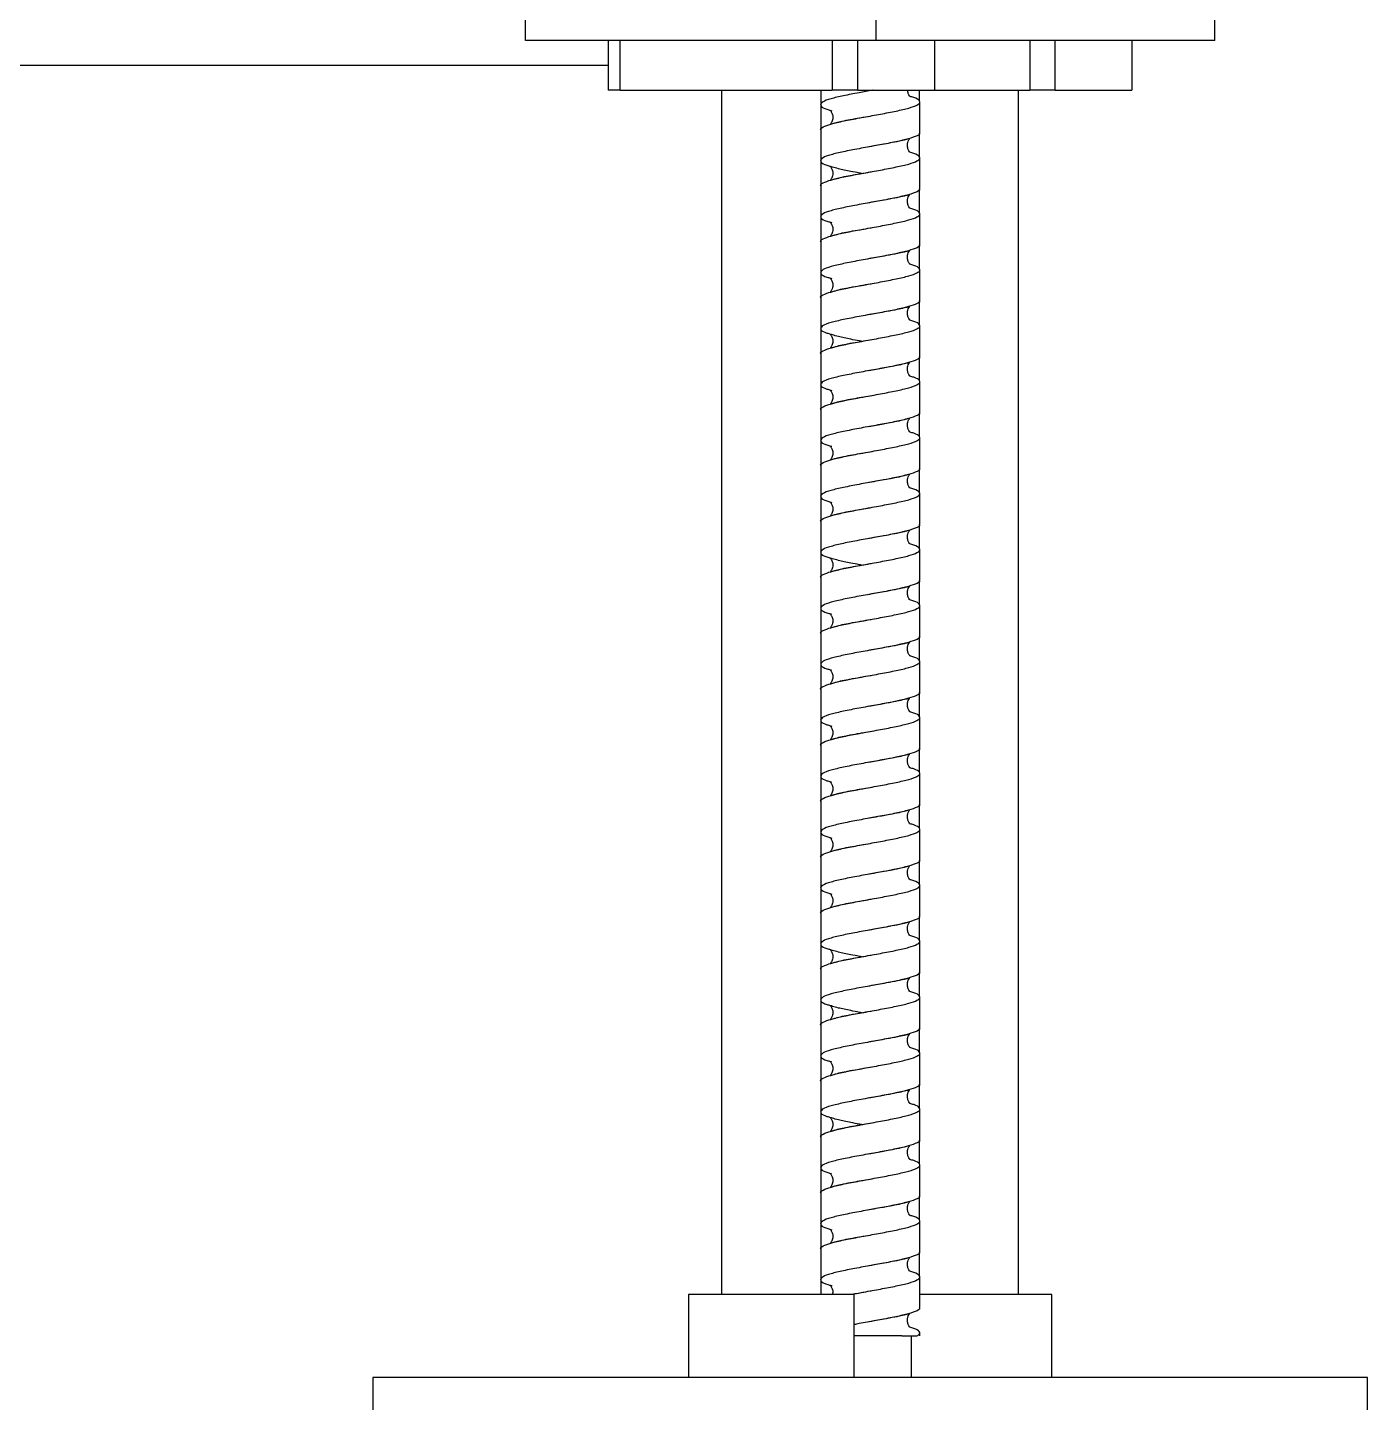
# Model space of a CAD drawing. Header units: millimetres. Extents: x 0 to 420, y 0 to 297.
# Drawn here: x 75.18 to 91.34, y 155.67 to 172.26 of the extents above; entities that cross this region are included whole.
import ezdxf

# ---------------------------------------------------------------- set-up
doc = ezdxf.new("R2010")
doc.units = ezdxf.units.MM

msp = doc.modelspace()

# ---------------------------------------------------------------- linework, layer by layer
at = {"color": 7, "linetype": 'Continuous', "lineweight": 25}
for p, q in [((81.182, 172.1), (81.182, 175.1)), ((85.414, 172.1), (85.414, 175.1)), ((89.498, 172.1), (89.498, 175.1)), ((85.414, 172.1), (81.182, 172.1)), ((82.182, 172.1), (82.182, 171.5)), ((82.325, 171.5), (82.325, 172.1)), ((84.883, 172.1), (84.883, 171.5)), ((85.19, 171.5), (85.19, 172.1)), ((89.498, 172.1), (85.414, 172.1)), ((86.116, 172.1), (86.116, 171.5)), ((87.266, 172.1), (87.266, 171.5)), ((87.573, 171.5), (87.573, 172.1)), ((88.499, 172.1), (88.499, 171.5)), ((82.182, 171.8), (71.413, 171.8)), ((82.325, 171.5), (82.182, 171.5)), ((82.325, 171.5), (84.883, 171.5)), ((83.549, 171.5), (83.549, 156.971)), ((84.749, 156.971), (84.749, 171.5)), ((85.19, 171.5), (84.883, 171.5)), ((85.19, 171.5), (86.116, 171.5)), ((85.381, 171.501), (85.325, 171.491)), ((85.932, 171.5), (85.932, 171.376)), ((86.116, 171.5), (87.266, 171.5)), ((87.132, 156.971), (87.132, 171.5)), ((87.573, 171.5), (87.266, 171.5)), ((87.573, 171.5), (88.499, 171.5)), ((85.94, 170.988), (85.94, 171.358)), ((85.932, 170.982), (85.932, 170.701)), ((85.94, 170.313), (85.94, 170.683)), ((85.932, 170.307), (85.932, 170.026)), ((85.94, 169.638), (85.94, 170.008)), ((85.932, 169.632), (85.932, 169.351)), ((85.94, 168.963), (85.94, 169.333)), ((85.932, 168.957), (85.932, 168.676)), ((85.94, 168.288), (85.94, 168.658)), ((85.932, 168.282), (85.932, 168.001)), ((85.94, 167.613), (85.94, 167.983)), ((85.932, 167.607), (85.932, 167.326)), ((85.94, 166.938), (85.94, 167.308)), ((85.932, 166.932), (85.932, 166.651)), ((85.94, 166.263), (85.94, 166.633)), ((85.932, 166.257), (85.932, 165.976)), ((85.94, 165.588), (85.94, 165.958)), ((85.932, 165.582), (85.932, 165.301)), ((85.94, 164.913), (85.94, 165.283)), ((85.932, 164.907), (85.932, 164.626)), ((85.94, 164.238), (85.94, 164.608)), ((85.932, 164.232), (85.932, 163.951)), ((85.94, 163.563), (85.94, 163.933)), ((85.932, 163.557), (85.932, 163.276)), ((85.94, 162.888), (85.94, 163.258)), ((85.932, 162.882), (85.932, 162.601)), ((85.94, 162.213), (85.94, 162.583)), ((85.932, 162.207), (85.932, 161.926)), ((85.94, 161.538), (85.94, 161.908)), ((85.932, 161.532), (85.932, 161.251)), ((85.94, 160.863), (85.94, 161.233)), ((85.932, 160.857), (85.932, 160.576)), ((85.94, 160.188), (85.94, 160.558)), ((85.932, 160.182), (85.932, 159.901)), ((85.94, 159.513), (85.94, 159.883)), ((85.932, 159.507), (85.932, 159.226)), ((85.94, 158.838), (85.94, 159.208)), ((85.932, 158.832), (85.932, 158.551)), ((85.94, 158.163), (85.94, 158.533)), ((85.932, 158.157), (85.932, 157.876)), ((85.94, 157.488), (85.94, 157.858)), ((85.932, 157.482), (85.932, 157.201)), ((85.94, 156.813), (85.94, 157.183)), ((83.149, 156.971), (83.149, 155.971)), ((83.809, 156.971), (83.149, 156.971)), ((85.149, 156.971), (83.809, 156.971)), ((85.149, 155.971), (85.149, 156.971)), ((86.191, 156.971), (85.94, 156.971)), ((87.532, 156.971), (86.191, 156.971)), ((87.532, 155.971), (87.532, 156.971)), ((85.723, 156.471), (85.149, 156.471)), ((85.84, 155.971), (85.84, 156.471)), ((85.94, 156.471), (85.94, 156.508)), ((79.34, 155.971), (79.34, 154.471)), ((91.34, 155.971), (79.34, 155.971)), ((91.34, 154.471), (91.34, 155.971))]:
    msp.add_line(p, q, dxfattribs=at)
for points, knots in [([(84.747, 171.021), (84.745, 171.024), (84.735, 171.039), (84.786, 171.066), (84.897, 171.102), (85.064, 171.139), (85.261, 171.175), (85.468, 171.212), (85.66, 171.249), (85.815, 171.285), (85.908, 171.318), (85.945, 171.349), (85.937, 171.378), (85.897, 171.404), (85.835, 171.421), (85.819, 171.426)], [0, 0, 0, 0, 0.0214385, 0.1117001, 0.201765, 0.2918123, 0.3820224, 0.4723132, 0.5623935, 0.652042, 0.7418365, 0.8089415, 0.8757656, 0.9660674, 1, 1, 1, 1]), ([(85.371, 171.5), (85.316, 171.49), (85.192, 171.468), (85.013, 171.433), (84.86, 171.397), (84.759, 171.361), (84.747, 171.337), (84.742, 171.325)], [0, 0, 0, 0, 0.169935, 0.379767, 0.589195, 0.798635, 1, 1, 1, 1]), ([(85.818, 171.427), (85.819, 171.427), (85.82, 171.427), (85.814, 171.434), (85.799, 171.456), (85.794, 171.486), (85.791, 171.5)], [0, 0, 0, 0, 0.0702732, 0.265872, 0.6520467, 1, 1, 1, 1]), ([(84.749, 171.308), (84.749, 171.307), (84.756, 171.295), (84.787, 171.278), (84.848, 171.262), (84.863, 171.257)], [0, 0, 0, 0, 0.0181773, 0.7450594, 1, 1, 1, 1]), ([(84.883, 171.249), (84.875, 171.252), (84.863, 171.255), (84.862, 171.254), (84.869, 171.245), (84.886, 171.216), (84.894, 171.169), (84.884, 171.127), (84.871, 171.104), (84.862, 171.092), (84.858, 171.087), (84.877, 171.094), (84.928, 171.11), (85.003, 171.128), (85.101, 171.147), (85.219, 171.168), (85.307, 171.183), (85.352, 171.191)], [0, 0, 0, 0, 0.068954, 0.098636, 0.126645, 0.180747, 0.236415, 0.298036, 0.321809, 0.343823, 0.398902, 0.471957, 0.564175, 0.664957, 0.770432, 0.882322, 1, 1, 1, 1]), ([(85.933, 170.988), (85.935, 170.985), (85.945, 170.969), (85.892, 170.941), (85.778, 170.905), (85.609, 170.868), (85.411, 170.832), (85.204, 170.795), (85.013, 170.758), (84.86, 170.722), (84.759, 170.686), (84.747, 170.662), (84.742, 170.65)], [0, 0, 0, 0, 0.029902, 0.138345, 0.246659, 0.354792, 0.462959, 0.571373, 0.679726, 0.787869, 0.89602, 1, 1, 1, 1]), ([(85.818, 170.752), (85.819, 170.752), (85.82, 170.752), (85.814, 170.759), (85.799, 170.782), (85.788, 170.825), (85.792, 170.868), (85.805, 170.897), (85.814, 170.91), (85.818, 170.916), (85.816, 170.916), (85.791, 170.909), (85.733, 170.893), (85.637, 170.873), (85.498, 170.847), (85.385, 170.827), (85.325, 170.816)], [0, 0, 0, 0, 0.011691, 0.04423, 0.108474, 0.169441, 0.225605, 0.269585, 0.285689, 0.306244, 0.364854, 0.44928, 0.558771, 0.685747, 0.832769, 1, 1, 1, 1]), ([(84.747, 170.346), (84.745, 170.349), (84.735, 170.364), (84.786, 170.391), (84.897, 170.427), (85.064, 170.464), (85.261, 170.5), (85.468, 170.537), (85.66, 170.574), (85.815, 170.61), (85.908, 170.643), (85.945, 170.674), (85.937, 170.703), (85.897, 170.729), (85.835, 170.746), (85.819, 170.751)], [0, 0, 0, 0, 0.021438, 0.1117, 0.201765, 0.291812, 0.382022, 0.472313, 0.562393, 0.652042, 0.741836, 0.808942, 0.875766, 0.966067, 1, 1, 1, 1]), ([(84.749, 170.633), (84.749, 170.632), (84.756, 170.62), (84.787, 170.603), (84.848, 170.587), (84.863, 170.582)], [0, 0, 0, 0, 0.018177, 0.745059, 1, 1, 1, 1]), ([(85.238, 170.496), (85.23, 170.497), (85.184, 170.506), (85.082, 170.525), (84.963, 170.551), (84.888, 170.572), (84.864, 170.58), (84.862, 170.579), (84.869, 170.57), (84.886, 170.541), (84.894, 170.494), (84.884, 170.452), (84.871, 170.429), (84.862, 170.417), (84.858, 170.412), (84.877, 170.419), (84.928, 170.435), (85.003, 170.453), (85.101, 170.472), (85.219, 170.493), (85.307, 170.508), (85.352, 170.516)], [0, 0, 0, 0, 0.01572, 0.084675, 0.199444, 0.285676, 0.344098, 0.365008, 0.38474, 0.422854, 0.462071, 0.505481, 0.522228, 0.537737, 0.576539, 0.628005, 0.69297, 0.763969, 0.838274, 0.917098, 1, 1, 1, 1]), ([(85.933, 170.313), (85.935, 170.31), (85.945, 170.294), (85.892, 170.266), (85.778, 170.23), (85.609, 170.193), (85.411, 170.157), (85.204, 170.12), (85.013, 170.083), (84.86, 170.047), (84.759, 170.011), (84.747, 169.987), (84.742, 169.975)], [0, 0, 0, 0, 0.029902, 0.138345, 0.246659, 0.354792, 0.462959, 0.571373, 0.679726, 0.787869, 0.89602, 1, 1, 1, 1]), ([(85.818, 170.077), (85.819, 170.077), (85.82, 170.077), (85.814, 170.084), (85.799, 170.107), (85.788, 170.15), (85.792, 170.193), (85.805, 170.222), (85.814, 170.235), (85.818, 170.241), (85.816, 170.241), (85.791, 170.234), (85.733, 170.218), (85.637, 170.198), (85.498, 170.172), (85.385, 170.152), (85.325, 170.141)], [0, 0, 0, 0, 0.011691, 0.04423, 0.108474, 0.169441, 0.225605, 0.269585, 0.285689, 0.306244, 0.364854, 0.44928, 0.558771, 0.685747, 0.832769, 1, 1, 1, 1]), ([(84.747, 169.671), (84.745, 169.674), (84.735, 169.689), (84.786, 169.716), (84.897, 169.752), (85.064, 169.789), (85.261, 169.825), (85.468, 169.862), (85.66, 169.899), (85.815, 169.935), (85.908, 169.968), (85.945, 169.999), (85.937, 170.028), (85.897, 170.054), (85.835, 170.071), (85.819, 170.076)], [0, 0, 0, 0, 0.0214385, 0.1117001, 0.201765, 0.2918123, 0.3820224, 0.4723132, 0.5623935, 0.652042, 0.7418365, 0.8089415, 0.8757656, 0.9660674, 1, 1, 1, 1]), ([(84.749, 169.958), (84.749, 169.957), (84.756, 169.945), (84.787, 169.928), (84.848, 169.912), (84.863, 169.907)], [0, 0, 0, 0, 0.0181773, 0.7450594, 1, 1, 1, 1]), ([(84.883, 169.899), (84.875, 169.902), (84.863, 169.905), (84.862, 169.904), (84.869, 169.895), (84.886, 169.866), (84.894, 169.819), (84.884, 169.777), (84.871, 169.754), (84.862, 169.742), (84.858, 169.737), (84.877, 169.744), (84.928, 169.76), (85.003, 169.778), (85.101, 169.797), (85.219, 169.818), (85.307, 169.833), (85.352, 169.841)], [0, 0, 0, 0, 0.068954, 0.098636, 0.126645, 0.180747, 0.236415, 0.298036, 0.321809, 0.343823, 0.398902, 0.471957, 0.564175, 0.664957, 0.770432, 0.882322, 1, 1, 1, 1]), ([(85.933, 169.638), (85.935, 169.635), (85.945, 169.619), (85.892, 169.591), (85.778, 169.555), (85.609, 169.518), (85.411, 169.482), (85.204, 169.445), (85.013, 169.408), (84.86, 169.372), (84.759, 169.336), (84.747, 169.312), (84.742, 169.3)], [0, 0, 0, 0, 0.029902, 0.138345, 0.246659, 0.354792, 0.462959, 0.571373, 0.679726, 0.787869, 0.89602, 1, 1, 1, 1]), ([(85.818, 169.402), (85.819, 169.402), (85.82, 169.402), (85.814, 169.409), (85.799, 169.432), (85.788, 169.475), (85.792, 169.518), (85.805, 169.547), (85.814, 169.56), (85.818, 169.566), (85.816, 169.566), (85.791, 169.559), (85.733, 169.543), (85.637, 169.523), (85.498, 169.497), (85.385, 169.477), (85.325, 169.466)], [0, 0, 0, 0, 0.0116906, 0.0442302, 0.1084737, 0.169441, 0.2256048, 0.2695852, 0.285689, 0.3062438, 0.3648541, 0.4492804, 0.5587709, 0.685747, 0.8327689, 1, 1, 1, 1]), ([(84.747, 168.996), (84.745, 168.999), (84.735, 169.014), (84.786, 169.041), (84.897, 169.077), (85.064, 169.114), (85.261, 169.15), (85.468, 169.187), (85.66, 169.224), (85.815, 169.26), (85.908, 169.293), (85.945, 169.324), (85.937, 169.353), (85.897, 169.379), (85.835, 169.396), (85.819, 169.401)], [0, 0, 0, 0, 0.021438, 0.1117, 0.201765, 0.291812, 0.382022, 0.472313, 0.562393, 0.652042, 0.741836, 0.808942, 0.875766, 0.966067, 1, 1, 1, 1]), ([(84.749, 169.283), (84.749, 169.282), (84.756, 169.27), (84.787, 169.253), (84.848, 169.237), (84.863, 169.232)], [0, 0, 0, 0, 0.018177, 0.745059, 1, 1, 1, 1]), ([(84.883, 169.224), (84.875, 169.227), (84.863, 169.23), (84.862, 169.229), (84.869, 169.22), (84.886, 169.191), (84.894, 169.144), (84.884, 169.102), (84.871, 169.079), (84.862, 169.067), (84.858, 169.062), (84.877, 169.069), (84.928, 169.085), (85.003, 169.103), (85.101, 169.122), (85.219, 169.143), (85.307, 169.158), (85.352, 169.166)], [0, 0, 0, 0, 0.068954, 0.098636, 0.126645, 0.180747, 0.236415, 0.298036, 0.321809, 0.343823, 0.398902, 0.471957, 0.564175, 0.664957, 0.770432, 0.882322, 1, 1, 1, 1]), ([(85.933, 168.963), (85.935, 168.96), (85.945, 168.944), (85.892, 168.916), (85.778, 168.88), (85.609, 168.843), (85.411, 168.807), (85.204, 168.77), (85.013, 168.733), (84.86, 168.697), (84.759, 168.661), (84.747, 168.637), (84.742, 168.625)], [0, 0, 0, 0, 0.029902, 0.138345, 0.246659, 0.354792, 0.462959, 0.571373, 0.679726, 0.787869, 0.89602, 1, 1, 1, 1]), ([(85.818, 168.727), (85.819, 168.727), (85.82, 168.727), (85.814, 168.734), (85.799, 168.757), (85.788, 168.8), (85.792, 168.843), (85.805, 168.872), (85.814, 168.885), (85.818, 168.891), (85.816, 168.891), (85.791, 168.884), (85.733, 168.868), (85.637, 168.848), (85.498, 168.822), (85.385, 168.802), (85.325, 168.791)], [0, 0, 0, 0, 0.011691, 0.04423, 0.108474, 0.169441, 0.225605, 0.269585, 0.285689, 0.306244, 0.364854, 0.44928, 0.558771, 0.685747, 0.832769, 1, 1, 1, 1]), ([(84.747, 168.321), (84.745, 168.324), (84.735, 168.339), (84.786, 168.366), (84.897, 168.402), (85.064, 168.439), (85.261, 168.475), (85.468, 168.512), (85.66, 168.549), (85.815, 168.585), (85.908, 168.618), (85.945, 168.649), (85.937, 168.678), (85.897, 168.704), (85.835, 168.721), (85.819, 168.726)], [0, 0, 0, 0, 0.021438, 0.1117, 0.201765, 0.291812, 0.382022, 0.472313, 0.562393, 0.652042, 0.741836, 0.808942, 0.875766, 0.966067, 1, 1, 1, 1]), ([(84.749, 168.608), (84.749, 168.607), (84.756, 168.595), (84.787, 168.578), (84.848, 168.562), (84.863, 168.557)], [0, 0, 0, 0, 0.018177, 0.745059, 1, 1, 1, 1]), ([(85.238, 168.471), (85.23, 168.472), (85.184, 168.481), (85.082, 168.5), (84.963, 168.526), (84.888, 168.547), (84.864, 168.555), (84.862, 168.554), (84.869, 168.545), (84.886, 168.516), (84.894, 168.469), (84.884, 168.427), (84.871, 168.404), (84.862, 168.392), (84.858, 168.387), (84.877, 168.394), (84.928, 168.41), (85.003, 168.428), (85.101, 168.447), (85.219, 168.468), (85.307, 168.483), (85.352, 168.491)], [0, 0, 0, 0, 0.01572, 0.084675, 0.199444, 0.285676, 0.344098, 0.365008, 0.38474, 0.422854, 0.462071, 0.505481, 0.522228, 0.537737, 0.576539, 0.628005, 0.69297, 0.763969, 0.838274, 0.917098, 1, 1, 1, 1]), ([(85.933, 168.288), (85.935, 168.285), (85.945, 168.269), (85.892, 168.241), (85.778, 168.205), (85.609, 168.168), (85.411, 168.132), (85.204, 168.095), (85.013, 168.058), (84.86, 168.022), (84.759, 167.986), (84.747, 167.962), (84.742, 167.95)], [0, 0, 0, 0, 0.029902, 0.138345, 0.246659, 0.354792, 0.462959, 0.571373, 0.679726, 0.787869, 0.89602, 1, 1, 1, 1]), ([(85.818, 168.052), (85.819, 168.052), (85.82, 168.052), (85.814, 168.059), (85.799, 168.082), (85.788, 168.125), (85.792, 168.168), (85.805, 168.197), (85.814, 168.21), (85.818, 168.216), (85.816, 168.216), (85.791, 168.209), (85.733, 168.193), (85.637, 168.173), (85.498, 168.147), (85.385, 168.127), (85.325, 168.116)], [0, 0, 0, 0, 0.011691, 0.04423, 0.108474, 0.169441, 0.225605, 0.269585, 0.285689, 0.306244, 0.364854, 0.44928, 0.558771, 0.685747, 0.832769, 1, 1, 1, 1]), ([(84.747, 167.646), (84.745, 167.649), (84.735, 167.664), (84.786, 167.691), (84.897, 167.727), (85.064, 167.764), (85.261, 167.8), (85.468, 167.837), (85.66, 167.874), (85.815, 167.91), (85.908, 167.943), (85.945, 167.974), (85.937, 168.003), (85.897, 168.029), (85.835, 168.046), (85.819, 168.051)], [0, 0, 0, 0, 0.021438, 0.1117, 0.201765, 0.291812, 0.382022, 0.472313, 0.562393, 0.652042, 0.741836, 0.808942, 0.875766, 0.966067, 1, 1, 1, 1]), ([(84.749, 167.933), (84.749, 167.932), (84.756, 167.92), (84.787, 167.903), (84.848, 167.887), (84.863, 167.882)], [0, 0, 0, 0, 0.018177, 0.745059, 1, 1, 1, 1]), ([(84.883, 167.874), (84.875, 167.877), (84.863, 167.88), (84.862, 167.879), (84.869, 167.87), (84.886, 167.841), (84.894, 167.794), (84.884, 167.752), (84.871, 167.729), (84.862, 167.717), (84.858, 167.712), (84.877, 167.719), (84.928, 167.735), (85.003, 167.753), (85.101, 167.772), (85.219, 167.793), (85.307, 167.808), (85.352, 167.816)], [0, 0, 0, 0, 0.068954, 0.098636, 0.126645, 0.180747, 0.236415, 0.298036, 0.321809, 0.343823, 0.398902, 0.471957, 0.564175, 0.664957, 0.770432, 0.882322, 1, 1, 1, 1]), ([(85.933, 167.613), (85.935, 167.61), (85.945, 167.594), (85.892, 167.566), (85.778, 167.53), (85.609, 167.493), (85.411, 167.457), (85.204, 167.42), (85.013, 167.383), (84.86, 167.347), (84.759, 167.311), (84.747, 167.287), (84.742, 167.275)], [0, 0, 0, 0, 0.029902, 0.138345, 0.246659, 0.354792, 0.462959, 0.571373, 0.679726, 0.787869, 0.89602, 1, 1, 1, 1]), ([(85.818, 167.377), (85.819, 167.377), (85.82, 167.377), (85.814, 167.384), (85.799, 167.407), (85.788, 167.45), (85.792, 167.493), (85.805, 167.522), (85.814, 167.535), (85.818, 167.541), (85.816, 167.541), (85.791, 167.534), (85.733, 167.518), (85.637, 167.498), (85.498, 167.472), (85.385, 167.452), (85.325, 167.441)], [0, 0, 0, 0, 0.011691, 0.04423, 0.108474, 0.169441, 0.225605, 0.269585, 0.285689, 0.306244, 0.364854, 0.44928, 0.558771, 0.685747, 0.832769, 1, 1, 1, 1]), ([(84.747, 166.971), (84.745, 166.974), (84.735, 166.989), (84.786, 167.016), (84.897, 167.052), (85.064, 167.089), (85.261, 167.125), (85.468, 167.162), (85.66, 167.199), (85.815, 167.235), (85.908, 167.268), (85.945, 167.299), (85.937, 167.328), (85.897, 167.354), (85.835, 167.371), (85.819, 167.376)], [0, 0, 0, 0, 0.021438, 0.1117, 0.201765, 0.291812, 0.382022, 0.472313, 0.562393, 0.652042, 0.741836, 0.808942, 0.875766, 0.966067, 1, 1, 1, 1]), ([(84.749, 167.258), (84.749, 167.257), (84.756, 167.245), (84.787, 167.228), (84.848, 167.212), (84.863, 167.207)], [0, 0, 0, 0, 0.018177, 0.745059, 1, 1, 1, 1]), ([(84.88, 167.2), (84.873, 167.202), (84.863, 167.205), (84.862, 167.204), (84.869, 167.195), (84.886, 167.166), (84.894, 167.119), (84.884, 167.077), (84.871, 167.054), (84.862, 167.042), (84.858, 167.037), (84.877, 167.044), (84.928, 167.06), (85.003, 167.078), (85.101, 167.097), (85.219, 167.118), (85.307, 167.133), (85.352, 167.141)], [0, 0, 0, 0, 0.058899, 0.088901, 0.117213, 0.1719, 0.228169, 0.290455, 0.314484, 0.336736, 0.392411, 0.466255, 0.559468, 0.661338, 0.767953, 0.881051, 1, 1, 1, 1]), ([(85.933, 166.938), (85.935, 166.935), (85.945, 166.919), (85.892, 166.891), (85.778, 166.855), (85.609, 166.818), (85.411, 166.782), (85.204, 166.745), (85.013, 166.708), (84.86, 166.672), (84.759, 166.636), (84.747, 166.612), (84.742, 166.6)], [0, 0, 0, 0, 0.029902, 0.138345, 0.246659, 0.354792, 0.462959, 0.571373, 0.679726, 0.787869, 0.89602, 1, 1, 1, 1]), ([(85.818, 166.702), (85.819, 166.702), (85.82, 166.702), (85.814, 166.709), (85.799, 166.732), (85.788, 166.775), (85.792, 166.818), (85.805, 166.847), (85.814, 166.86), (85.818, 166.866), (85.816, 166.866), (85.791, 166.859), (85.733, 166.843), (85.637, 166.823), (85.498, 166.797), (85.385, 166.777), (85.325, 166.766)], [0, 0, 0, 0, 0.011691, 0.04423, 0.108474, 0.169441, 0.225605, 0.269585, 0.285689, 0.306244, 0.364854, 0.44928, 0.558771, 0.685747, 0.832769, 1, 1, 1, 1]), ([(84.747, 166.296), (84.745, 166.299), (84.735, 166.314), (84.786, 166.341), (84.897, 166.377), (85.064, 166.414), (85.261, 166.45), (85.468, 166.487), (85.66, 166.524), (85.815, 166.56), (85.908, 166.593), (85.945, 166.624), (85.937, 166.653), (85.897, 166.679), (85.835, 166.696), (85.819, 166.701)], [0, 0, 0, 0, 0.021438, 0.1117, 0.201765, 0.291812, 0.382022, 0.472313, 0.562393, 0.652042, 0.741836, 0.808942, 0.875766, 0.966067, 1, 1, 1, 1]), ([(84.749, 166.583), (84.749, 166.582), (84.756, 166.57), (84.787, 166.553), (84.848, 166.537), (84.863, 166.532)], [0, 0, 0, 0, 0.018177, 0.745059, 1, 1, 1, 1]), ([(84.883, 166.524), (84.875, 166.527), (84.863, 166.53), (84.862, 166.529), (84.869, 166.52), (84.886, 166.491), (84.894, 166.444), (84.884, 166.402), (84.871, 166.379), (84.862, 166.367), (84.858, 166.362), (84.877, 166.369), (84.928, 166.385), (85.003, 166.403), (85.101, 166.422), (85.219, 166.443), (85.307, 166.458), (85.352, 166.466)], [0, 0, 0, 0, 0.068954, 0.098636, 0.126645, 0.180747, 0.236415, 0.298036, 0.321809, 0.343823, 0.398902, 0.471957, 0.564175, 0.664957, 0.770432, 0.882322, 1, 1, 1, 1]), ([(85.933, 166.263), (85.935, 166.26), (85.945, 166.244), (85.892, 166.216), (85.778, 166.18), (85.609, 166.143), (85.411, 166.107), (85.204, 166.07), (85.013, 166.033), (84.86, 165.997), (84.759, 165.961), (84.747, 165.937), (84.742, 165.925)], [0, 0, 0, 0, 0.029902, 0.138345, 0.246659, 0.354792, 0.462959, 0.571373, 0.679726, 0.787869, 0.89602, 1, 1, 1, 1]), ([(85.818, 166.027), (85.819, 166.027), (85.82, 166.027), (85.814, 166.034), (85.799, 166.057), (85.788, 166.1), (85.792, 166.143), (85.805, 166.172), (85.814, 166.185), (85.818, 166.191), (85.816, 166.191), (85.791, 166.184), (85.733, 166.168), (85.637, 166.148), (85.498, 166.122), (85.385, 166.102), (85.325, 166.091)], [0, 0, 0, 0, 0.011691, 0.04423, 0.108474, 0.169441, 0.225605, 0.269585, 0.285689, 0.306244, 0.364854, 0.44928, 0.558771, 0.685747, 0.832769, 1, 1, 1, 1]), ([(84.747, 165.621), (84.745, 165.624), (84.735, 165.639), (84.786, 165.666), (84.897, 165.702), (85.064, 165.739), (85.261, 165.775), (85.468, 165.812), (85.66, 165.849), (85.815, 165.885), (85.908, 165.918), (85.945, 165.949), (85.937, 165.978), (85.897, 166.004), (85.835, 166.021), (85.819, 166.026)], [0, 0, 0, 0, 0.0214385, 0.1117001, 0.201765, 0.2918123, 0.3820224, 0.4723132, 0.5623935, 0.652042, 0.7418365, 0.8089415, 0.8757656, 0.9660674, 1, 1, 1, 1]), ([(84.749, 165.908), (84.749, 165.907), (84.756, 165.895), (84.787, 165.878), (84.848, 165.862), (84.863, 165.857)], [0, 0, 0, 0, 0.018177, 0.745059, 1, 1, 1, 1]), ([(85.238, 165.771), (85.23, 165.772), (85.184, 165.781), (85.082, 165.8), (84.963, 165.826), (84.888, 165.847), (84.864, 165.855), (84.862, 165.854), (84.869, 165.845), (84.886, 165.816), (84.894, 165.769), (84.884, 165.727), (84.871, 165.704), (84.862, 165.692), (84.858, 165.687), (84.877, 165.694), (84.928, 165.71), (85.003, 165.728), (85.101, 165.747), (85.219, 165.768), (85.307, 165.783), (85.352, 165.791)], [0, 0, 0, 0, 0.01572, 0.084675, 0.199444, 0.285676, 0.344098, 0.365008, 0.38474, 0.422854, 0.462071, 0.505481, 0.522228, 0.537737, 0.576539, 0.628005, 0.69297, 0.763969, 0.838274, 0.917098, 1, 1, 1, 1]), ([(85.933, 165.588), (85.935, 165.585), (85.945, 165.569), (85.892, 165.541), (85.778, 165.505), (85.609, 165.468), (85.411, 165.432), (85.204, 165.395), (85.013, 165.358), (84.86, 165.322), (84.759, 165.286), (84.747, 165.262), (84.742, 165.25)], [0, 0, 0, 0, 0.0299024, 0.1383454, 0.2466594, 0.3547916, 0.462959, 0.5713727, 0.6797256, 0.7878692, 0.8960198, 1, 1, 1, 1]), ([(85.818, 165.352), (85.819, 165.352), (85.82, 165.352), (85.814, 165.359), (85.799, 165.382), (85.788, 165.425), (85.792, 165.468), (85.805, 165.497), (85.814, 165.51), (85.818, 165.516), (85.816, 165.516), (85.791, 165.509), (85.733, 165.493), (85.637, 165.473), (85.498, 165.447), (85.385, 165.427), (85.325, 165.416)], [0, 0, 0, 0, 0.011691, 0.04423, 0.108474, 0.169441, 0.225605, 0.269585, 0.285689, 0.306244, 0.364854, 0.44928, 0.558771, 0.685747, 0.832769, 1, 1, 1, 1]), ([(84.747, 164.946), (84.745, 164.949), (84.735, 164.964), (84.786, 164.991), (84.897, 165.027), (85.064, 165.064), (85.261, 165.1), (85.468, 165.137), (85.66, 165.174), (85.815, 165.21), (85.908, 165.243), (85.945, 165.274), (85.937, 165.303), (85.897, 165.329), (85.835, 165.346), (85.819, 165.351)], [0, 0, 0, 0, 0.021438, 0.1117, 0.201765, 0.291812, 0.382022, 0.472313, 0.562393, 0.652042, 0.741836, 0.808942, 0.875766, 0.966067, 1, 1, 1, 1]), ([(84.749, 165.233), (84.749, 165.232), (84.756, 165.22), (84.787, 165.203), (84.848, 165.187), (84.863, 165.182)], [0, 0, 0, 0, 0.018177, 0.745059, 1, 1, 1, 1]), ([(84.88, 165.175), (84.873, 165.177), (84.863, 165.18), (84.862, 165.179), (84.869, 165.17), (84.886, 165.141), (84.894, 165.094), (84.884, 165.052), (84.871, 165.029), (84.862, 165.017), (84.858, 165.012), (84.877, 165.019), (84.928, 165.035), (85.003, 165.053), (85.101, 165.072), (85.219, 165.093), (85.307, 165.108), (85.352, 165.116)], [0, 0, 0, 0, 0.058899, 0.088901, 0.117213, 0.1719, 0.228169, 0.290455, 0.314484, 0.336736, 0.392411, 0.466255, 0.559468, 0.661338, 0.767953, 0.881051, 1, 1, 1, 1]), ([(85.933, 164.913), (85.935, 164.91), (85.945, 164.894), (85.892, 164.866), (85.778, 164.83), (85.609, 164.793), (85.411, 164.757), (85.204, 164.72), (85.013, 164.683), (84.86, 164.647), (84.759, 164.611), (84.747, 164.587), (84.742, 164.575)], [0, 0, 0, 0, 0.0299024, 0.1383454, 0.2466594, 0.3547916, 0.462959, 0.5713727, 0.6797256, 0.7878692, 0.8960198, 1, 1, 1, 1]), ([(85.818, 164.677), (85.819, 164.677), (85.82, 164.677), (85.814, 164.684), (85.799, 164.707), (85.788, 164.75), (85.792, 164.793), (85.805, 164.822), (85.814, 164.835), (85.818, 164.841), (85.816, 164.841), (85.791, 164.834), (85.733, 164.818), (85.637, 164.798), (85.498, 164.772), (85.385, 164.752), (85.325, 164.741)], [0, 0, 0, 0, 0.011691, 0.04423, 0.108474, 0.169441, 0.225605, 0.269585, 0.285689, 0.306244, 0.364854, 0.44928, 0.558771, 0.685747, 0.832769, 1, 1, 1, 1]), ([(84.747, 164.271), (84.745, 164.274), (84.735, 164.289), (84.786, 164.316), (84.897, 164.352), (85.064, 164.389), (85.261, 164.425), (85.468, 164.462), (85.66, 164.499), (85.815, 164.535), (85.908, 164.568), (85.945, 164.599), (85.937, 164.628), (85.897, 164.654), (85.835, 164.671), (85.819, 164.676)], [0, 0, 0, 0, 0.021438, 0.1117, 0.201765, 0.291812, 0.382022, 0.472313, 0.562393, 0.652042, 0.741836, 0.808942, 0.875766, 0.966067, 1, 1, 1, 1]), ([(84.749, 164.558), (84.749, 164.557), (84.756, 164.545), (84.787, 164.528), (84.848, 164.512), (84.863, 164.507)], [0, 0, 0, 0, 0.018177, 0.745059, 1, 1, 1, 1]), ([(84.88, 164.5), (84.873, 164.502), (84.863, 164.505), (84.862, 164.504), (84.869, 164.495), (84.886, 164.466), (84.894, 164.419), (84.884, 164.377), (84.871, 164.354), (84.862, 164.342), (84.858, 164.337), (84.877, 164.344), (84.928, 164.36), (85.003, 164.378), (85.101, 164.397), (85.219, 164.418), (85.307, 164.433), (85.352, 164.441)], [0, 0, 0, 0, 0.058899, 0.088901, 0.117213, 0.1719, 0.228169, 0.290455, 0.314484, 0.336736, 0.392411, 0.466255, 0.559468, 0.661338, 0.767953, 0.881051, 1, 1, 1, 1]), ([(85.933, 164.238), (85.935, 164.235), (85.945, 164.219), (85.892, 164.191), (85.778, 164.155), (85.609, 164.118), (85.411, 164.082), (85.204, 164.045), (85.013, 164.008), (84.86, 163.972), (84.759, 163.936), (84.747, 163.912), (84.742, 163.9)], [0, 0, 0, 0, 0.029902, 0.138345, 0.246659, 0.354792, 0.462959, 0.571373, 0.679726, 0.787869, 0.89602, 1, 1, 1, 1]), ([(85.818, 164.002), (85.819, 164.002), (85.82, 164.002), (85.814, 164.009), (85.799, 164.032), (85.788, 164.075), (85.792, 164.118), (85.805, 164.147), (85.814, 164.16), (85.818, 164.166), (85.816, 164.166), (85.791, 164.159), (85.733, 164.143), (85.637, 164.123), (85.498, 164.097), (85.385, 164.077), (85.325, 164.066)], [0, 0, 0, 0, 0.011691, 0.04423, 0.108474, 0.169441, 0.225605, 0.269585, 0.285689, 0.306244, 0.364854, 0.44928, 0.558771, 0.685747, 0.832769, 1, 1, 1, 1]), ([(84.747, 163.596), (84.745, 163.599), (84.735, 163.614), (84.786, 163.641), (84.897, 163.677), (85.064, 163.714), (85.261, 163.75), (85.468, 163.787), (85.66, 163.824), (85.815, 163.86), (85.908, 163.893), (85.945, 163.924), (85.937, 163.953), (85.897, 163.979), (85.835, 163.996), (85.819, 164.001)], [0, 0, 0, 0, 0.021438, 0.1117, 0.201765, 0.291812, 0.382022, 0.472313, 0.562393, 0.652042, 0.741836, 0.808942, 0.875766, 0.966067, 1, 1, 1, 1]), ([(84.749, 163.883), (84.749, 163.882), (84.756, 163.87), (84.787, 163.853), (84.848, 163.837), (84.863, 163.832)], [0, 0, 0, 0, 0.0181773, 0.7450594, 1, 1, 1, 1]), ([(84.883, 163.824), (84.875, 163.827), (84.863, 163.83), (84.862, 163.829), (84.869, 163.82), (84.886, 163.791), (84.894, 163.744), (84.884, 163.702), (84.871, 163.679), (84.862, 163.667), (84.858, 163.662), (84.877, 163.669), (84.928, 163.685), (85.003, 163.703), (85.101, 163.722), (85.219, 163.743), (85.307, 163.758), (85.352, 163.766)], [0, 0, 0, 0, 0.068954, 0.098636, 0.126645, 0.180747, 0.236415, 0.298036, 0.321809, 0.343823, 0.398902, 0.471957, 0.564175, 0.664957, 0.770432, 0.882322, 1, 1, 1, 1]), ([(85.933, 163.563), (85.935, 163.56), (85.945, 163.544), (85.892, 163.516), (85.778, 163.48), (85.609, 163.443), (85.411, 163.407), (85.204, 163.37), (85.013, 163.333), (84.86, 163.297), (84.759, 163.261), (84.747, 163.237), (84.742, 163.225)], [0, 0, 0, 0, 0.029902, 0.138345, 0.246659, 0.354792, 0.462959, 0.571373, 0.679726, 0.787869, 0.89602, 1, 1, 1, 1]), ([(85.818, 163.327), (85.819, 163.327), (85.82, 163.327), (85.814, 163.334), (85.799, 163.357), (85.788, 163.4), (85.792, 163.443), (85.805, 163.472), (85.814, 163.485), (85.818, 163.491), (85.816, 163.491), (85.791, 163.484), (85.733, 163.468), (85.637, 163.448), (85.498, 163.422), (85.385, 163.402), (85.325, 163.391)], [0, 0, 0, 0, 0.011691, 0.04423, 0.108474, 0.169441, 0.225605, 0.269585, 0.285689, 0.306244, 0.364854, 0.44928, 0.558771, 0.685747, 0.832769, 1, 1, 1, 1]), ([(84.747, 162.921), (84.745, 162.924), (84.735, 162.939), (84.786, 162.966), (84.897, 163.002), (85.064, 163.039), (85.261, 163.075), (85.468, 163.112), (85.66, 163.149), (85.815, 163.185), (85.908, 163.218), (85.945, 163.249), (85.937, 163.278), (85.897, 163.304), (85.835, 163.321), (85.819, 163.326)], [0, 0, 0, 0, 0.021438, 0.1117, 0.201765, 0.291812, 0.382022, 0.472313, 0.562393, 0.652042, 0.741836, 0.808942, 0.875766, 0.966067, 1, 1, 1, 1]), ([(84.749, 163.208), (84.749, 163.207), (84.756, 163.195), (84.787, 163.178), (84.848, 163.162), (84.863, 163.157)], [0, 0, 0, 0, 0.018177, 0.745059, 1, 1, 1, 1]), ([(84.88, 163.15), (84.873, 163.152), (84.863, 163.155), (84.862, 163.154), (84.869, 163.145), (84.886, 163.116), (84.894, 163.069), (84.884, 163.027), (84.871, 163.004), (84.862, 162.992), (84.858, 162.987), (84.877, 162.994), (84.928, 163.01), (85.003, 163.028), (85.101, 163.047), (85.219, 163.068), (85.307, 163.083), (85.352, 163.091)], [0, 0, 0, 0, 0.058899, 0.088901, 0.117213, 0.1719, 0.228169, 0.290455, 0.314484, 0.336736, 0.392411, 0.466255, 0.559468, 0.661338, 0.767953, 0.881051, 1, 1, 1, 1]), ([(85.933, 162.888), (85.935, 162.885), (85.945, 162.869), (85.892, 162.841), (85.778, 162.805), (85.609, 162.768), (85.411, 162.732), (85.204, 162.695), (85.013, 162.658), (84.86, 162.622), (84.759, 162.586), (84.747, 162.562), (84.742, 162.55)], [0, 0, 0, 0, 0.029902, 0.138345, 0.246659, 0.354792, 0.462959, 0.571373, 0.679726, 0.787869, 0.89602, 1, 1, 1, 1]), ([(85.818, 162.652), (85.819, 162.652), (85.82, 162.652), (85.814, 162.659), (85.799, 162.682), (85.788, 162.725), (85.792, 162.768), (85.805, 162.797), (85.814, 162.81), (85.818, 162.816), (85.816, 162.816), (85.791, 162.809), (85.733, 162.793), (85.637, 162.773), (85.498, 162.747), (85.385, 162.727), (85.325, 162.716)], [0, 0, 0, 0, 0.011691, 0.04423, 0.108474, 0.169441, 0.225605, 0.269585, 0.285689, 0.306244, 0.364854, 0.44928, 0.558771, 0.685747, 0.832769, 1, 1, 1, 1]), ([(84.747, 162.246), (84.745, 162.249), (84.735, 162.264), (84.786, 162.291), (84.897, 162.327), (85.064, 162.364), (85.261, 162.4), (85.468, 162.437), (85.66, 162.474), (85.815, 162.51), (85.908, 162.543), (85.945, 162.574), (85.937, 162.603), (85.897, 162.629), (85.835, 162.646), (85.819, 162.651)], [0, 0, 0, 0, 0.021438, 0.1117, 0.201765, 0.291812, 0.382022, 0.472313, 0.562393, 0.652042, 0.741836, 0.808942, 0.875766, 0.966067, 1, 1, 1, 1]), ([(84.749, 162.533), (84.749, 162.532), (84.756, 162.52), (84.787, 162.503), (84.848, 162.487), (84.863, 162.482)], [0, 0, 0, 0, 0.018177, 0.745059, 1, 1, 1, 1]), ([(84.883, 162.474), (84.875, 162.477), (84.863, 162.48), (84.862, 162.479), (84.869, 162.47), (84.886, 162.441), (84.894, 162.394), (84.884, 162.352), (84.871, 162.329), (84.862, 162.317), (84.858, 162.312), (84.877, 162.319), (84.928, 162.335), (85.003, 162.353), (85.101, 162.372), (85.219, 162.393), (85.307, 162.408), (85.352, 162.416)], [0, 0, 0, 0, 0.068954, 0.098636, 0.126645, 0.180747, 0.236415, 0.298036, 0.321809, 0.343823, 0.398902, 0.471957, 0.564175, 0.664957, 0.770432, 0.882322, 1, 1, 1, 1]), ([(85.933, 162.213), (85.935, 162.21), (85.945, 162.194), (85.892, 162.166), (85.778, 162.13), (85.609, 162.093), (85.411, 162.057), (85.204, 162.02), (85.013, 161.983), (84.86, 161.947), (84.759, 161.911), (84.747, 161.887), (84.742, 161.875)], [0, 0, 0, 0, 0.029902, 0.138345, 0.246659, 0.354792, 0.462959, 0.571373, 0.679726, 0.787869, 0.89602, 1, 1, 1, 1]), ([(85.818, 161.977), (85.819, 161.977), (85.82, 161.977), (85.814, 161.984), (85.799, 162.007), (85.788, 162.05), (85.792, 162.093), (85.805, 162.122), (85.814, 162.135), (85.818, 162.141), (85.816, 162.141), (85.791, 162.134), (85.733, 162.118), (85.637, 162.098), (85.498, 162.072), (85.385, 162.052), (85.325, 162.041)], [0, 0, 0, 0, 0.011691, 0.04423, 0.108474, 0.169441, 0.225605, 0.269585, 0.285689, 0.306244, 0.364854, 0.44928, 0.558771, 0.685747, 0.832769, 1, 1, 1, 1]), ([(84.747, 161.571), (84.745, 161.574), (84.735, 161.589), (84.786, 161.616), (84.897, 161.652), (85.064, 161.689), (85.261, 161.725), (85.468, 161.762), (85.66, 161.799), (85.815, 161.835), (85.908, 161.868), (85.945, 161.899), (85.937, 161.928), (85.897, 161.954), (85.835, 161.971), (85.819, 161.976)], [0, 0, 0, 0, 0.021438, 0.1117, 0.201765, 0.291812, 0.382022, 0.472313, 0.562393, 0.652042, 0.741836, 0.808942, 0.875766, 0.966067, 1, 1, 1, 1]), ([(84.749, 161.858), (84.749, 161.857), (84.756, 161.845), (84.787, 161.828), (84.848, 161.812), (84.863, 161.807)], [0, 0, 0, 0, 0.018177, 0.745059, 1, 1, 1, 1]), ([(84.883, 161.799), (84.875, 161.802), (84.863, 161.805), (84.862, 161.804), (84.869, 161.795), (84.886, 161.766), (84.894, 161.719), (84.884, 161.677), (84.871, 161.654), (84.862, 161.642), (84.858, 161.637), (84.877, 161.644), (84.928, 161.66), (85.003, 161.678), (85.101, 161.697), (85.219, 161.718), (85.307, 161.733), (85.352, 161.741)], [0, 0, 0, 0, 0.068954, 0.098636, 0.126645, 0.180747, 0.236415, 0.298036, 0.321809, 0.343823, 0.398902, 0.471957, 0.564175, 0.664957, 0.770432, 0.882322, 1, 1, 1, 1]), ([(85.933, 161.538), (85.935, 161.535), (85.945, 161.519), (85.892, 161.491), (85.778, 161.455), (85.609, 161.418), (85.411, 161.382), (85.204, 161.345), (85.013, 161.308), (84.86, 161.272), (84.759, 161.236), (84.747, 161.212), (84.742, 161.2)], [0, 0, 0, 0, 0.029902, 0.138345, 0.246659, 0.354792, 0.462959, 0.571373, 0.679726, 0.787869, 0.89602, 1, 1, 1, 1]), ([(85.818, 161.302), (85.819, 161.302), (85.82, 161.302), (85.814, 161.309), (85.799, 161.332), (85.788, 161.375), (85.792, 161.418), (85.805, 161.447), (85.814, 161.46), (85.818, 161.466), (85.816, 161.466), (85.791, 161.459), (85.733, 161.443), (85.637, 161.423), (85.498, 161.397), (85.385, 161.377), (85.325, 161.366)], [0, 0, 0, 0, 0.011691, 0.04423, 0.108474, 0.169441, 0.225605, 0.269585, 0.285689, 0.306244, 0.364854, 0.44928, 0.558771, 0.685747, 0.832769, 1, 1, 1, 1]), ([(84.747, 160.896), (84.745, 160.899), (84.735, 160.914), (84.786, 160.941), (84.897, 160.977), (85.064, 161.014), (85.261, 161.05), (85.468, 161.087), (85.66, 161.124), (85.815, 161.16), (85.908, 161.193), (85.945, 161.224), (85.937, 161.253), (85.897, 161.279), (85.835, 161.296), (85.819, 161.301)], [0, 0, 0, 0, 0.021438, 0.1117, 0.201765, 0.291812, 0.382022, 0.472313, 0.562393, 0.652042, 0.741836, 0.808942, 0.875766, 0.966067, 1, 1, 1, 1]), ([(84.749, 161.183), (84.749, 161.182), (84.756, 161.17), (84.787, 161.153), (84.848, 161.137), (84.863, 161.132)], [0, 0, 0, 0, 0.018177, 0.745059, 1, 1, 1, 1]), ([(85.238, 161.046), (85.23, 161.047), (85.184, 161.056), (85.082, 161.075), (84.963, 161.101), (84.888, 161.122), (84.864, 161.13), (84.862, 161.129), (84.869, 161.12), (84.886, 161.091), (84.894, 161.044), (84.884, 161.002), (84.871, 160.979), (84.862, 160.967), (84.858, 160.962), (84.877, 160.969), (84.928, 160.985), (85.003, 161.003), (85.101, 161.022), (85.219, 161.043), (85.307, 161.058), (85.352, 161.066)], [0, 0, 0, 0, 0.01572, 0.084675, 0.199444, 0.285676, 0.344098, 0.365008, 0.38474, 0.422854, 0.462071, 0.505481, 0.522228, 0.537737, 0.576539, 0.628005, 0.69297, 0.763969, 0.838274, 0.917098, 1, 1, 1, 1]), ([(85.933, 160.863), (85.935, 160.86), (85.945, 160.844), (85.892, 160.816), (85.778, 160.78), (85.609, 160.743), (85.411, 160.707), (85.204, 160.67), (85.013, 160.633), (84.86, 160.597), (84.759, 160.561), (84.747, 160.537), (84.742, 160.525)], [0, 0, 0, 0, 0.029902, 0.138345, 0.246659, 0.354792, 0.462959, 0.571373, 0.679726, 0.787869, 0.89602, 1, 1, 1, 1]), ([(85.818, 160.627), (85.819, 160.627), (85.82, 160.627), (85.814, 160.634), (85.799, 160.657), (85.788, 160.7), (85.792, 160.743), (85.805, 160.772), (85.814, 160.785), (85.818, 160.791), (85.816, 160.791), (85.791, 160.784), (85.733, 160.768), (85.637, 160.748), (85.498, 160.722), (85.385, 160.702), (85.325, 160.691)], [0, 0, 0, 0, 0.011691, 0.04423, 0.108474, 0.169441, 0.225605, 0.269585, 0.285689, 0.306244, 0.364854, 0.44928, 0.558771, 0.685747, 0.832769, 1, 1, 1, 1]), ([(84.747, 160.221), (84.745, 160.224), (84.735, 160.239), (84.786, 160.266), (84.897, 160.302), (85.064, 160.339), (85.261, 160.375), (85.468, 160.412), (85.66, 160.449), (85.815, 160.485), (85.908, 160.518), (85.945, 160.549), (85.937, 160.578), (85.897, 160.604), (85.835, 160.621), (85.819, 160.626)], [0, 0, 0, 0, 0.021438, 0.1117, 0.201765, 0.291812, 0.382022, 0.472313, 0.562393, 0.652042, 0.741836, 0.808942, 0.875766, 0.966067, 1, 1, 1, 1]), ([(84.749, 160.508), (84.749, 160.507), (84.756, 160.495), (84.787, 160.478), (84.848, 160.462), (84.863, 160.457)], [0, 0, 0, 0, 0.018177, 0.745059, 1, 1, 1, 1]), ([(85.238, 160.371), (85.23, 160.372), (85.184, 160.381), (85.082, 160.4), (84.963, 160.426), (84.888, 160.447), (84.864, 160.455), (84.862, 160.454), (84.869, 160.445), (84.886, 160.416), (84.894, 160.369), (84.884, 160.327), (84.871, 160.304), (84.862, 160.292), (84.858, 160.287), (84.877, 160.294), (84.928, 160.31), (85.003, 160.328), (85.101, 160.347), (85.219, 160.368), (85.307, 160.383), (85.352, 160.391)], [0, 0, 0, 0, 0.01572, 0.084675, 0.199444, 0.285676, 0.344098, 0.365008, 0.38474, 0.422854, 0.462071, 0.505481, 0.522228, 0.537737, 0.576539, 0.628005, 0.69297, 0.763969, 0.838274, 0.917098, 1, 1, 1, 1]), ([(85.933, 160.188), (85.935, 160.185), (85.945, 160.169), (85.892, 160.141), (85.778, 160.105), (85.609, 160.068), (85.411, 160.032), (85.204, 159.995), (85.013, 159.958), (84.86, 159.922), (84.759, 159.886), (84.747, 159.862), (84.742, 159.85)], [0, 0, 0, 0, 0.0299024, 0.1383454, 0.2466594, 0.3547916, 0.462959, 0.5713727, 0.6797256, 0.7878692, 0.8960198, 1, 1, 1, 1]), ([(85.818, 159.952), (85.819, 159.952), (85.82, 159.952), (85.814, 159.959), (85.799, 159.982), (85.788, 160.025), (85.792, 160.068), (85.805, 160.097), (85.814, 160.11), (85.818, 160.116), (85.816, 160.116), (85.791, 160.109), (85.733, 160.093), (85.637, 160.073), (85.498, 160.047), (85.385, 160.027), (85.325, 160.016)], [0, 0, 0, 0, 0.011691, 0.04423, 0.108474, 0.169441, 0.225605, 0.269585, 0.285689, 0.306244, 0.364854, 0.44928, 0.558771, 0.685747, 0.832769, 1, 1, 1, 1]), ([(84.747, 159.546), (84.745, 159.549), (84.735, 159.564), (84.786, 159.591), (84.897, 159.627), (85.064, 159.664), (85.261, 159.7), (85.468, 159.737), (85.66, 159.774), (85.815, 159.81), (85.908, 159.843), (85.945, 159.874), (85.937, 159.903), (85.897, 159.929), (85.835, 159.946), (85.819, 159.951)], [0, 0, 0, 0, 0.021438, 0.1117, 0.201765, 0.291812, 0.382022, 0.472313, 0.562393, 0.652042, 0.741836, 0.808942, 0.875766, 0.966067, 1, 1, 1, 1]), ([(84.749, 159.833), (84.749, 159.832), (84.756, 159.82), (84.787, 159.803), (84.848, 159.787), (84.863, 159.782)], [0, 0, 0, 0, 0.018177, 0.745059, 1, 1, 1, 1]), ([(84.88, 159.775), (84.873, 159.777), (84.863, 159.78), (84.862, 159.779), (84.869, 159.77), (84.886, 159.741), (84.894, 159.694), (84.884, 159.652), (84.871, 159.629), (84.862, 159.617), (84.858, 159.612), (84.877, 159.619), (84.928, 159.635), (85.003, 159.653), (85.101, 159.672), (85.219, 159.693), (85.307, 159.708), (85.352, 159.716)], [0, 0, 0, 0, 0.058899, 0.088901, 0.117213, 0.1719, 0.228169, 0.290455, 0.314484, 0.336736, 0.392411, 0.466255, 0.559468, 0.661338, 0.767953, 0.881051, 1, 1, 1, 1]), ([(85.933, 159.513), (85.935, 159.51), (85.945, 159.494), (85.892, 159.466), (85.778, 159.43), (85.609, 159.393), (85.411, 159.357), (85.204, 159.32), (85.013, 159.283), (84.86, 159.247), (84.759, 159.211), (84.747, 159.187), (84.742, 159.175)], [0, 0, 0, 0, 0.029902, 0.138345, 0.246659, 0.354792, 0.462959, 0.571373, 0.679726, 0.787869, 0.89602, 1, 1, 1, 1]), ([(85.818, 159.277), (85.819, 159.277), (85.82, 159.277), (85.814, 159.284), (85.799, 159.307), (85.788, 159.35), (85.792, 159.393), (85.805, 159.422), (85.814, 159.435), (85.818, 159.441), (85.816, 159.441), (85.791, 159.434), (85.733, 159.418), (85.637, 159.398), (85.498, 159.372), (85.385, 159.352), (85.325, 159.341)], [0, 0, 0, 0, 0.011691, 0.04423, 0.108474, 0.169441, 0.225605, 0.269585, 0.285689, 0.306244, 0.364854, 0.44928, 0.558771, 0.685747, 0.832769, 1, 1, 1, 1]), ([(84.747, 158.871), (84.745, 158.874), (84.735, 158.889), (84.786, 158.916), (84.897, 158.952), (85.064, 158.989), (85.261, 159.025), (85.468, 159.062), (85.66, 159.099), (85.815, 159.135), (85.908, 159.168), (85.945, 159.199), (85.937, 159.228), (85.897, 159.254), (85.835, 159.271), (85.819, 159.276)], [0, 0, 0, 0, 0.021438, 0.1117, 0.201765, 0.291812, 0.382022, 0.472313, 0.562393, 0.652042, 0.741836, 0.808942, 0.875766, 0.966067, 1, 1, 1, 1]), ([(84.749, 159.158), (84.749, 159.157), (84.756, 159.145), (84.787, 159.128), (84.848, 159.112), (84.863, 159.107)], [0, 0, 0, 0, 0.018177, 0.745059, 1, 1, 1, 1]), ([(85.238, 159.021), (85.23, 159.022), (85.184, 159.031), (85.082, 159.05), (84.963, 159.076), (84.888, 159.097), (84.864, 159.105), (84.862, 159.104), (84.869, 159.095), (84.886, 159.066), (84.894, 159.019), (84.884, 158.977), (84.871, 158.954), (84.862, 158.942), (84.858, 158.937), (84.877, 158.944), (84.928, 158.96), (85.003, 158.978), (85.101, 158.997), (85.219, 159.018), (85.307, 159.033), (85.352, 159.041)], [0, 0, 0, 0, 0.01572, 0.084675, 0.199444, 0.285676, 0.344098, 0.365008, 0.38474, 0.422854, 0.462071, 0.505481, 0.522228, 0.537737, 0.576539, 0.628005, 0.69297, 0.763969, 0.838274, 0.917098, 1, 1, 1, 1]), ([(85.933, 158.838), (85.935, 158.835), (85.945, 158.819), (85.892, 158.791), (85.778, 158.755), (85.609, 158.718), (85.411, 158.682), (85.204, 158.645), (85.013, 158.608), (84.86, 158.572), (84.759, 158.536), (84.747, 158.512), (84.742, 158.5)], [0, 0, 0, 0, 0.029902, 0.138345, 0.246659, 0.354792, 0.462959, 0.571373, 0.679726, 0.787869, 0.89602, 1, 1, 1, 1]), ([(85.818, 158.602), (85.819, 158.602), (85.82, 158.602), (85.814, 158.609), (85.799, 158.632), (85.788, 158.675), (85.792, 158.718), (85.805, 158.747), (85.814, 158.76), (85.818, 158.766), (85.816, 158.766), (85.791, 158.759), (85.733, 158.743), (85.637, 158.723), (85.498, 158.697), (85.385, 158.677), (85.325, 158.666)], [0, 0, 0, 0, 0.011691, 0.04423, 0.108474, 0.169441, 0.225605, 0.269585, 0.285689, 0.306244, 0.364854, 0.44928, 0.558771, 0.685747, 0.832769, 1, 1, 1, 1]), ([(84.747, 158.196), (84.745, 158.199), (84.735, 158.214), (84.786, 158.241), (84.897, 158.277), (85.064, 158.314), (85.261, 158.35), (85.468, 158.387), (85.66, 158.424), (85.815, 158.46), (85.908, 158.493), (85.945, 158.524), (85.937, 158.553), (85.897, 158.579), (85.835, 158.596), (85.819, 158.601)], [0, 0, 0, 0, 0.021438, 0.1117, 0.201765, 0.291812, 0.382022, 0.472313, 0.562393, 0.652042, 0.741836, 0.808942, 0.875766, 0.966067, 1, 1, 1, 1]), ([(84.749, 158.483), (84.749, 158.482), (84.756, 158.47), (84.787, 158.453), (84.848, 158.437), (84.863, 158.432)], [0, 0, 0, 0, 0.0181773, 0.7450594, 1, 1, 1, 1]), ([(84.88, 158.425), (84.873, 158.427), (84.863, 158.43), (84.862, 158.429), (84.869, 158.42), (84.886, 158.391), (84.894, 158.344), (84.884, 158.302), (84.871, 158.279), (84.862, 158.267), (84.858, 158.262), (84.877, 158.269), (84.928, 158.285), (85.003, 158.303), (85.101, 158.322), (85.219, 158.343), (85.307, 158.358), (85.352, 158.366)], [0, 0, 0, 0, 0.058899, 0.088901, 0.117213, 0.1719, 0.228169, 0.290455, 0.314484, 0.336736, 0.392411, 0.466255, 0.559468, 0.661338, 0.767953, 0.881051, 1, 1, 1, 1]), ([(85.933, 158.163), (85.935, 158.16), (85.945, 158.144), (85.892, 158.116), (85.778, 158.08), (85.609, 158.043), (85.411, 158.007), (85.204, 157.97), (85.013, 157.933), (84.86, 157.897), (84.759, 157.861), (84.747, 157.837), (84.742, 157.825)], [0, 0, 0, 0, 0.029902, 0.138345, 0.246659, 0.354792, 0.462959, 0.571373, 0.679726, 0.787869, 0.89602, 1, 1, 1, 1]), ([(85.818, 157.927), (85.819, 157.927), (85.82, 157.927), (85.814, 157.934), (85.799, 157.957), (85.788, 158), (85.792, 158.043), (85.805, 158.072), (85.814, 158.085), (85.818, 158.091), (85.816, 158.091), (85.791, 158.084), (85.733, 158.068), (85.637, 158.048), (85.498, 158.022), (85.385, 158.002), (85.325, 157.991)], [0, 0, 0, 0, 0.011691, 0.04423, 0.108474, 0.169441, 0.225605, 0.269585, 0.285689, 0.306244, 0.364854, 0.44928, 0.558771, 0.685747, 0.832769, 1, 1, 1, 1]), ([(84.747, 157.521), (84.745, 157.524), (84.735, 157.539), (84.786, 157.566), (84.897, 157.602), (85.064, 157.639), (85.261, 157.675), (85.468, 157.712), (85.66, 157.749), (85.815, 157.785), (85.908, 157.818), (85.945, 157.849), (85.937, 157.878), (85.897, 157.904), (85.835, 157.921), (85.819, 157.926)], [0, 0, 0, 0, 0.0214385, 0.1117001, 0.201765, 0.2918123, 0.3820224, 0.4723132, 0.5623935, 0.652042, 0.7418365, 0.8089415, 0.8757656, 0.9660674, 1, 1, 1, 1]), ([(84.749, 157.808), (84.749, 157.807), (84.756, 157.795), (84.787, 157.778), (84.848, 157.762), (84.863, 157.757)], [0, 0, 0, 0, 0.0181773, 0.7450594, 1, 1, 1, 1]), ([(84.883, 157.749), (84.875, 157.752), (84.863, 157.755), (84.862, 157.754), (84.869, 157.745), (84.886, 157.716), (84.894, 157.669), (84.884, 157.627), (84.871, 157.604), (84.862, 157.592), (84.858, 157.587), (84.877, 157.594), (84.928, 157.61), (85.003, 157.628), (85.101, 157.647), (85.219, 157.668), (85.307, 157.683), (85.352, 157.691)], [0, 0, 0, 0, 0.0689542, 0.0986355, 0.1266448, 0.1807474, 0.2364152, 0.2980362, 0.3218086, 0.3438226, 0.3989022, 0.4719573, 0.564175, 0.6649569, 0.7704323, 0.8823216, 1, 1, 1, 1]), ([(85.933, 157.488), (85.935, 157.485), (85.945, 157.469), (85.892, 157.441), (85.778, 157.405), (85.609, 157.368), (85.411, 157.332), (85.204, 157.295), (85.013, 157.258), (84.86, 157.222), (84.759, 157.186), (84.747, 157.162), (84.742, 157.15)], [0, 0, 0, 0, 0.029902, 0.138345, 0.246659, 0.354792, 0.462959, 0.571373, 0.679726, 0.787869, 0.89602, 1, 1, 1, 1]), ([(85.818, 157.252), (85.819, 157.252), (85.82, 157.252), (85.814, 157.259), (85.799, 157.282), (85.788, 157.325), (85.792, 157.368), (85.805, 157.397), (85.814, 157.41), (85.818, 157.416), (85.816, 157.416), (85.791, 157.409), (85.733, 157.393), (85.637, 157.373), (85.498, 157.347), (85.385, 157.327), (85.325, 157.316)], [0, 0, 0, 0, 0.011691, 0.04423, 0.108474, 0.169441, 0.225605, 0.269585, 0.285689, 0.306244, 0.364854, 0.44928, 0.558771, 0.685747, 0.832769, 1, 1, 1, 1]), ([(84.749, 157.133), (84.749, 157.132), (84.756, 157.12), (84.787, 157.103), (84.848, 157.087), (84.863, 157.082)], [0, 0, 0, 0, 0.018177, 0.745059, 1, 1, 1, 1]), ([(85.136, 156.977), (85.178, 156.984), (85.284, 157.005), (85.469, 157.037), (85.66, 157.074), (85.815, 157.11), (85.908, 157.143), (85.945, 157.174), (85.937, 157.203), (85.897, 157.229), (85.835, 157.246), (85.819, 157.251)], [0, 0, 0, 0, 0.087029, 0.22042, 0.353501, 0.485943, 0.618601, 0.717739, 0.816462, 0.94987, 1, 1, 1, 1]), ([(84.883, 157.074), (84.875, 157.077), (84.863, 157.08), (84.862, 157.079), (84.869, 157.07), (84.885, 157.041), (84.894, 157.002), (84.887, 156.979), (84.885, 156.971)], [0, 0, 0, 0, 0.259774, 0.371594, 0.477115, 0.680938, 0.890658, 1, 1, 1, 1]), ([(85.138, 156.978), (85.164, 156.983), (85.231, 156.995), (85.306, 157.008), (85.352, 157.016)], [0, 0, 0, 0, 0.396306, 1, 1, 1, 1]), ([(85.933, 156.813), (85.935, 156.81), (85.945, 156.794), (85.892, 156.766), (85.778, 156.73), (85.609, 156.693), (85.412, 156.657), (85.249, 156.628), (85.168, 156.612), (85.149, 156.609)], [0, 0, 0, 0, 0.049443, 0.22875, 0.407844, 0.586637, 0.765489, 0.944748, 1, 1, 1, 1]), ([(85.818, 156.577), (85.819, 156.577), (85.82, 156.577), (85.814, 156.584), (85.799, 156.607), (85.788, 156.65), (85.792, 156.693), (85.805, 156.722), (85.814, 156.735), (85.818, 156.741), (85.816, 156.741), (85.791, 156.734), (85.733, 156.718), (85.637, 156.698), (85.498, 156.672), (85.385, 156.652), (85.325, 156.641)], [0, 0, 0, 0, 0.011691, 0.04423, 0.108474, 0.169441, 0.225605, 0.269585, 0.285689, 0.306244, 0.364854, 0.44928, 0.558771, 0.685747, 0.832769, 1, 1, 1, 1]), ([(85.723, 156.471), (85.746, 156.471), (85.796, 156.471), (85.845, 156.471), (85.886, 156.471), (85.898, 156.471), (85.903, 156.471), (85.905, 156.471)], [0, 0, 0, 0, 0.388254, 0.847857, 0.922152, 0.969803, 1, 1, 1, 1]), ([(85.905, 156.471), (85.919, 156.48), (85.946, 156.499), (85.936, 156.528), (85.897, 156.554), (85.835, 156.571), (85.819, 156.576)], [0, 0, 0, 0, 0.259932, 0.518776, 0.868561, 1, 1, 1, 1])]:
    msp.add_open_spline(points, degree=3, knots=knots, dxfattribs=at)

doc.saveas('drawing.dxf')
